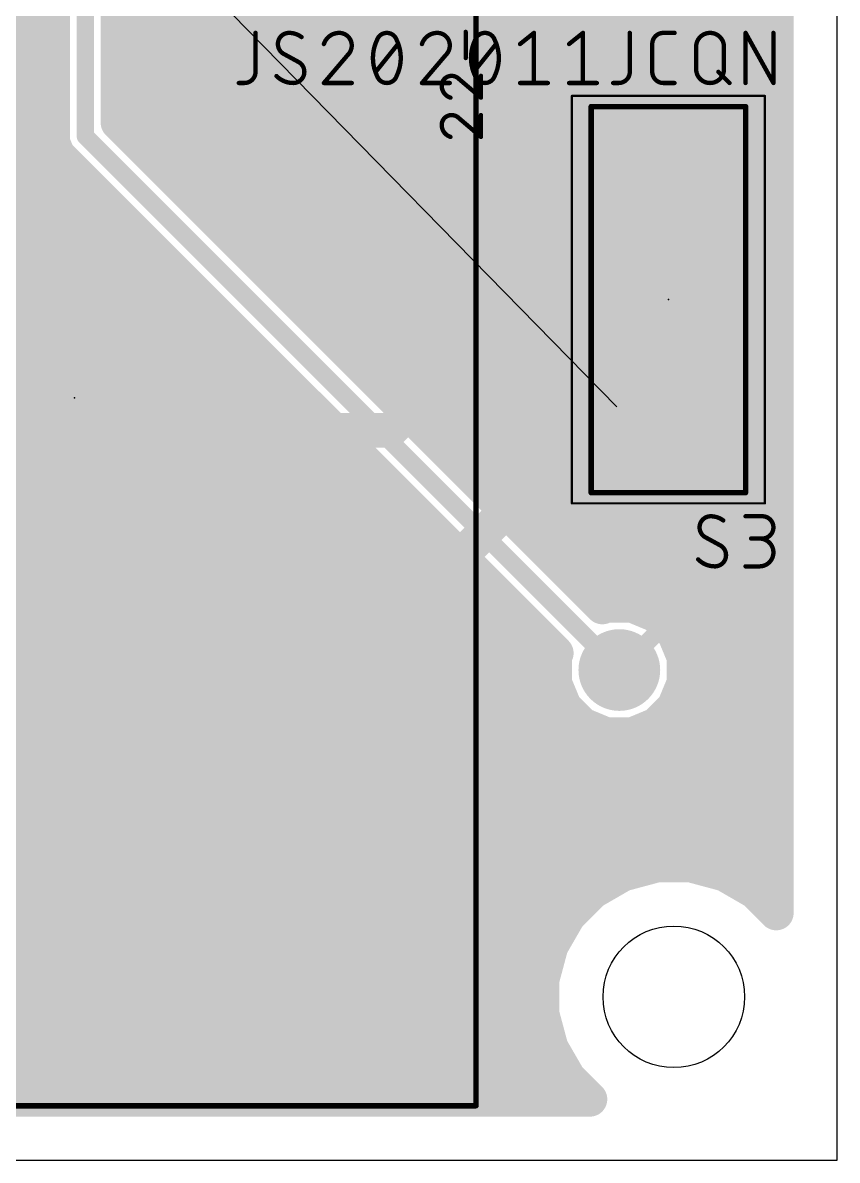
# Model space of a CAD drawing. Extents: x -0.1 to 1.18, y 0 to 3.76.
# Drawn here: x 0.402 to 1.15, y 0 to 1.044 of the extents above; entities that cross this region are included whole.
import ezdxf

# ---------------------------------------------------------------- set-up
doc = ezdxf.new("R2010")
doc.units = 0
for name, color, linetype in [('1', 12, 'CONTINUOUS'), ('16', 132, 'CONTINUOUS'), ('18', 110, 'CONTINUOUS'), ('19', 53, 'CONTINUOUS'), ('20', 31, 'CONTINUOUS'), ('21', 253, 'CONTINUOUS'), ('23', 53, 'CONTINUOUS'), ('25', 253, 'CONTINUOUS'), ('27', 253, 'CONTINUOUS'), ('39', 12, 'CONTINUOUS'), ('51', 253, 'CONTINUOUS')]:
    doc.layers.add(name, color=color, linetype=linetype)

# ---------------------------------------------------------------- blocks, each defined once
blk = doc.blocks.new('RECT')
blk.add_solid([(-0.5, -0.5), (0.5, -0.5), (-0.5, 0.5), (0.5, 0.5)])
blk = doc.blocks.new('ROUNDV')
at = {"const_width": 0.5}
blk.add_lwpolyline([(0, -0.25, 1), (0, 0.25, 1), (0, -0.25)], format="xyb", dxfattribs=at)

msp = doc.modelspace()

# ---------------------------------------------------------------- linework, layer by layer
at = {"layer": '1'}
for points, const_width in [([(0.865, 0.70551), (0.865, 1.355)], 0.032), ([(1.1, 1.2), (1.1, 0.946181)], 0.016), ([(0.985, 1.145), (0.985, 1.03)], 0.032), ([(1.044, 1.097468), (1.044, 0.969377)], 0.032), ([(0.865, 0.795), (0.865, 1.09)], 0.032), ([(0.865, 1.056), (1.044, 1.056)], 0.032), ([(0.865, 1.024), (1.044, 1.024)], 0.032), ([(0.865, 0.992), (1.044, 0.992)], 0.032), ([(1.044, 0.969377), (1.030733, 0.95611)], 0.032), ([(0.865, 0.96), (1.034623, 0.96)], 0.032), ([(0.906712, 0.95611), (0.88907, 0.948803)], 0.032), ([(0.9888, 0.95611), (0.906712, 0.95611)], 0.032), ([(0.995, 0.953542), (0.9888, 0.95611)], 0.032), ([(1.0012, 0.95611), (0.995, 0.953542)], 0.032), ([(1.030733, 0.95611), (1.0012, 0.95611)], 0.032), ([(0.88907, 0.948803), (0.875567, 0.9353)], 0.032), ([(0.875567, 0.9353), (0.86826, 0.917658)], 0.032), ([(1.1, 0.946181), (1.042244, 0.888425)], 0.016), ([(0.865, 0.928), (0.872544, 0.928)], 0.032), ([(0.86826, 0.917658), (0.86826, 0.859192)], 0.032), ([(0.865, 0.896), (0.86826, 0.896)], 0.032), ([(1.042244, 0.888425), (0.947756, 0.888425)], 0.032), ([(0.865, 0.864), (0.86826, 0.864)], 0.032), ([(0.86826, 0.859192), (0.875567, 0.84155)], 0.032), ([(0.875567, 0.84155), (0.877905, 0.839212)], 0.032), ([(0.865, 0.832), (0.873548, 0.832)], 0.032), ([(0.875567, 0.836875), (0.86826, 0.819233)], 0.032), ([(0.877905, 0.839212), (0.875567, 0.836875)], 0.032), ([(0.86826, 0.819233), (0.86826, 0.760767)], 0.032), ([(0.865, 0.8), (0.86826, 0.8)], 0.032), ([(0.865, 0.795), (0.82, 0.75)], 0.032), ([(1.042244, 0.79), (0.947756, 0.79)], 0.032), ([(1.06, 0.79), (1.042244, 0.79)], 0.016), ([(1.1, 0.75), (1.06, 0.79)], 0.016), ([(0.865, 0.768), (0.86826, 0.768)], 0.032), ([(0.86826, 0.760767), (0.875567, 0.743125)], 0.032), ([(0.82, 0.75), (0.74, 0.67)], 0.032), ([(0.82, 0.75), (0.86, 0.75)], 0.032), ([(0.865, 0.736), (0.874553, 0.736)], 0.032), ([(0.875567, 0.73845), (0.86826, 0.720808)], 0.032), ([(0.875567, 0.743125), (0.877905, 0.740787)], 0.032), ([(0.877905, 0.740787), (0.875567, 0.73845)], 0.032), ([(1.1, 0.6), (1.1, 0.75)], 0.016), ([(0.86826, 0.720808), (0.86826, 0.708769)], 0.032), ([(0.86826, 0.708769), (0.865, 0.70551)], 0.032), ([(0.49, 0.66), (0.45, 0.7)], 0.032), ([(0.45, 0.7), (0.48, 0.67)], 0.032), ([(0.45, 0.2), (0.941575, 0.691575)], 0.032), ([(0.941575, 0.691575), (0.947756, 0.691575)], 0.032), ([(1.042244, 0.691575), (0.947756, 0.691575)], 0.032), ([(0.74, 0.67), (0.48, 0.67)], 0.032), ([(0.95, 0.45), (1.1, 0.6)], 0.016)]:
    msp.add_lwpolyline(points, dxfattribs=dict(at, const_width=const_width))
for points, const_width in [([(0.865, 1.064, 1), (0.865, 1.048)], 0.016), ([(1.044, 1.048, 1), (1.044, 1.064)], 0.016), ([(0.865, 1.032, 1), (0.865, 1.016)], 0.016), ([(0.977, 1.03, 1), (0.993, 1.03)], 0.016), ([(1.044, 1.016, 1), (1.044, 1.032)], 0.016), ([(0.865, 1, 1), (0.865, 0.984)], 0.016), ([(1.044, 0.984, 1), (1.044, 1)], 0.016), ([(1.049657, 0.96372, 1), (1.038343, 0.975034)], 0.016), ([(0.865, 0.968, 1), (0.865, 0.952)], 0.016), ([(0.906712, 0.96411, 1), (0.906712, 0.94811)], 0.016), ([(0.909773, 0.948719, 1), (0.903651, 0.963501)], 0.016), ([(0.991861, 0.963501, 1), (0.985738, 0.948719)], 0.016), ([(0.9888, 0.94811, 1), (0.9888, 0.96411)], 0.016), ([(1.0012, 0.96411, 1), (1.0012, 0.94811)], 0.016), ([(1.004262, 0.948719, 1), (0.998139, 0.963501)], 0.016), ([(1.030733, 0.94811, 1), (1.030733, 0.96411)], 0.016), ([(1.034623, 0.952, 1), (1.034623, 0.968)], 0.016), ([(1.036, 0.969377, 1), (1.052, 0.969377)], 0.016), ([(0.886009, 0.956194, 1), (0.892131, 0.941412)], 0.016), ([(0.894727, 0.943146, 1), (0.883413, 0.954459)], 0.016), ([(0.991938, 0.960933, 1), (0.998062, 0.946151)], 0.016), ([(0.991938, 0.946151, 1), (0.998062, 0.960933)], 0.016), ([(1.025076, 0.961767, 1), (1.03639, 0.950453)], 0.016), ([(0.882958, 0.932238, 1), (0.868176, 0.938361)], 0.016), ([(1.102828, 0.943353, 1), (1.097172, 0.94901)], 0.008), ([(0.865, 0.936, 1), (0.865, 0.92)], 0.016), ([(0.869911, 0.940957, 1), (0.881224, 0.929643)], 0.016), ([(0.872544, 0.92, 1), (0.872544, 0.936)], 0.016), ([(1.096, 0.946181, 1), (1.104, 0.946181)], 0.008), ([(0.87626, 0.917658, 1), (0.86026, 0.917658)], 0.016), ([(0.860869, 0.920719, 1), (0.875651, 0.914596)], 0.016), ([(0.865, 0.904, 1), (0.865, 0.888)], 0.016), ([(0.86826, 0.888, 1), (0.86826, 0.904)], 0.016), ([(0.947756, 0.896425, 1), (0.947756, 0.880425)], 0.016), ([(1.042244, 0.880425, 1), (1.042244, 0.896425)], 0.016), ([(1.039416, 0.891254, 1), (1.045073, 0.885597)], 0.008), ([(0.865, 0.872, 1), (0.865, 0.856)], 0.016), ([(0.86826, 0.856, 1), (0.86826, 0.872)], 0.016), ([(0.875651, 0.862254, 1), (0.860869, 0.856131)], 0.016), ([(0.86026, 0.859192, 1), (0.87626, 0.859192)], 0.016), ([(0.881224, 0.847207, 1), (0.869911, 0.835893)], 0.016), ([(0.865, 0.84, 1), (0.865, 0.824)], 0.016), ([(0.869911, 0.842532, 1), (0.881224, 0.831218)], 0.016), ([(0.882958, 0.833813, 1), (0.868176, 0.839936)], 0.016), ([(0.868176, 0.838489, 1), (0.882958, 0.844612)], 0.016), ([(0.872248, 0.833556, 1), (0.883562, 0.844869)], 0.016), ([(0.883562, 0.833555, 1), (0.872249, 0.844869)], 0.016), ([(0.873548, 0.824, 1), (0.873548, 0.84)], 0.016), ([(0.87626, 0.819233, 1), (0.86026, 0.819233)], 0.016), ([(0.860869, 0.822294, 1), (0.875651, 0.816171)], 0.016), ([(0.865, 0.808, 1), (0.865, 0.792)], 0.016), ([(0.86826, 0.792, 1), (0.86826, 0.808)], 0.016), ([(0.870657, 0.789343, 1), (0.859343, 0.800657)], 0.016), ([(0.947756, 0.798, 1), (0.947756, 0.782)], 0.016), ([(1.042244, 0.782, 1), (1.042244, 0.798)], 0.016), ([(0.857, 0.795, 1), (0.873, 0.795)], 0.016), ([(1.042244, 0.794, 1), (1.042244, 0.786)], 0.008), ([(1.062828, 0.792828, 1), (1.057172, 0.787172)], 0.008), ([(1.06, 0.786, 1), (1.06, 0.794)], 0.008), ([(0.865, 0.776, 1), (0.865, 0.76)], 0.016), ([(0.86826, 0.76, 1), (0.86826, 0.776)], 0.016), ([(0.875651, 0.763829, 1), (0.860869, 0.757706)], 0.016), ([(0.82, 0.758, 1), (0.82, 0.742)], 0.016), ([(0.814343, 0.755657, 1), (0.825657, 0.744343)], 0.016), ([(0.825657, 0.744343, 1), (0.814343, 0.755657)], 0.016), ([(0.86, 0.742, 1), (0.86, 0.758)], 0.016), ([(0.86026, 0.760767, 1), (0.87626, 0.760767)], 0.016), ([(0.865, 0.744, 1), (0.865, 0.728)], 0.016), ([(0.881224, 0.748782, 1), (0.869911, 0.737468)], 0.016), ([(0.869911, 0.744107, 1), (0.881224, 0.732793)], 0.016), ([(0.882958, 0.735388, 1), (0.868176, 0.741511)], 0.016), ([(0.868176, 0.740064, 1), (0.882958, 0.746187)], 0.016), ([(0.872248, 0.73513, 1), (0.883562, 0.746444)], 0.016), ([(0.883562, 0.73513, 1), (0.872249, 0.746444)], 0.016), ([(0.874553, 0.728, 1), (0.874553, 0.744)], 0.016), ([(1.104, 0.75, 1), (1.096, 0.75)], 0.008), ([(1.097172, 0.747172, 1), (1.102828, 0.752828)], 0.008), ([(0.87626, 0.720808, 1), (0.86026, 0.720808)], 0.016), ([(0.860869, 0.723869, 1), (0.875651, 0.717746)], 0.016), ([(0.873917, 0.703113, 1), (0.862603, 0.714426)], 0.016), ([(0.455657, 0.705657, 1), (0.444343, 0.694343)], 0.016), ([(0.455657, 0.705657, 1), (0.444343, 0.694343)], 0.016), ([(0.859343, 0.711166, 1), (0.870657, 0.699853)], 0.016), ([(0.857, 0.70551, 1), (0.873, 0.70551)], 0.016), ([(0.86026, 0.708769, 1), (0.87626, 0.708769)], 0.016), ([(0.941575, 0.699575, 1), (0.941575, 0.683575)], 0.016), ([(0.947232, 0.685918, 1), (0.935918, 0.697232)], 0.016), ([(0.947756, 0.699575, 1), (0.947756, 0.683575)], 0.016), ([(0.947756, 0.683575, 1), (0.947756, 0.699575)], 0.016), ([(1.042244, 0.683575, 1), (1.042244, 0.699575)], 0.016), ([(0.48, 0.678, 1), (0.48, 0.662)], 0.016), ([(0.474343, 0.664343, 1), (0.485657, 0.675657)], 0.016), ([(0.734343, 0.675657, 1), (0.745657, 0.664343)], 0.016), ([(0.74, 0.662, 1), (0.74, 0.678)], 0.016), ([(0.484343, 0.654343, 1), (0.495657, 0.665657)], 0.016), ([(1.102828, 0.597172, 1), (1.097172, 0.602828)], 0.008), ([(1.096, 0.6, 1), (1.104, 0.6)], 0.008), ([(0.947172, 0.452828, 1), (0.952828, 0.447172)], 0.008), ([(0.444343, 0.205657, 1), (0.455657, 0.194343)], 0.016)]:
    msp.add_lwpolyline(points, format="xyb", dxfattribs=dict(at, const_width=const_width))
at = {"layer": '16'}
for points, const_width in [([(1.094, 3.444), (1.094, 0.227064)], 0.032), ([(0.46, 1.49), (0.46, 0.94)], 0.016), ([(0.43, 1.438024), (0.43, 0.934032)], 0.032), ([(0.49, 0.952426), (0.49, 1.438024)], 0.032), ([(0.985, 1.03), (0.985, 1.145)], 0.032), ([(0.056, 1.056), (0.43, 1.056)], 0.032), ([(0.49, 1.056), (1.094, 1.056)], 0.032), ([(0.056, 1.024), (0.43, 1.024)], 0.032), ([(0.49, 1.024), (1.094, 1.024)], 0.032), ([(0.056, 0.992), (0.43, 0.992)], 0.032), ([(0.49, 0.992), (1.094, 0.992)], 0.032), ([(0.056, 0.96), (0.43, 0.96)], 0.032), ([(0.49, 0.96), (1.094, 0.96)], 0.032), ([(0.934461, 0.507966), (0.49, 0.952426)], 0.032), ([(0.056, 0.928), (0.432499, 0.928)], 0.032), ([(0.43, 0.934032), (0.434567, 0.923006)], 0.032), ([(0.46, 0.94), (0.95, 0.45)], 0.016), ([(0.514426, 0.928), (1.094, 0.928)], 0.032), ([(0.434567, 0.923006), (0.892034, 0.465539)], 0.032), ([(0.056, 0.896), (0.461573, 0.896)], 0.032), ([(0.546426, 0.896), (1.094, 0.896)], 0.032), ([(0.056, 0.864), (0.493573, 0.864)], 0.032), ([(0.578426, 0.864), (1.094, 0.864)], 0.032), ([(0.056, 0.832), (0.525573, 0.832)], 0.032), ([(0.610426, 0.832), (1.094, 0.832)], 0.032), ([(0.056, 0.8), (0.557573, 0.8)], 0.032), ([(0.642426, 0.8), (1.094, 0.8)], 0.032), ([(0.056, 0.768), (0.589573, 0.768)], 0.032), ([(0.674426, 0.768), (1.094, 0.768)], 0.032), ([(0.056, 0.736), (0.621573, 0.736)], 0.032), ([(0.706426, 0.736), (1.094, 0.736)], 0.032), ([(0.056, 0.704), (0.653573, 0.704)], 0.032), ([(0.738426, 0.704), (1.094, 0.704)], 0.032), ([(0.056, 0.672), (0.685573, 0.672)], 0.032), ([(0.770426, 0.672), (1.094, 0.672)], 0.032), ([(0.056, 0.64), (0.717573, 0.64)], 0.032), ([(0.802426, 0.64), (1.094, 0.64)], 0.032), ([(0.056, 0.608), (0.749573, 0.608)], 0.032), ([(0.834426, 0.608), (1.094, 0.608)], 0.032), ([(0.056, 0.576), (0.781573, 0.576)], 0.032), ([(0.866426, 0.576), (1.094, 0.576)], 0.032), ([(0.056, 0.544), (0.813573, 0.544)], 0.032), ([(0.898426, 0.544), (1.094, 0.544)], 0.032), ([(0.056, 0.512), (0.845573, 0.512)], 0.032), ([(0.930426, 0.512), (1.094, 0.512)], 0.032), ([(0.938165, 0.5095), (0.934461, 0.507966)], 0.032), ([(0.961835, 0.5095), (0.938165, 0.5095)], 0.032), ([(0.983704, 0.500442), (0.961835, 0.5095)], 0.032), ([(1.000442, 0.483704), (0.983704, 0.500442)], 0.032), ([(0.056, 0.48), (0.877573, 0.48)], 0.032), ([(1.0095, 0.461835), (1.000442, 0.483704)], 0.032), ([(1.001976, 0.48), (1.094, 0.48)], 0.032), ([(0.892034, 0.465539), (0.8905, 0.461835)], 0.032), ([(0.8905, 0.461835), (0.8905, 0.438165)], 0.032), ([(1.0095, 0.438165), (1.0095, 0.461835)], 0.032), ([(0.056, 0.448), (0.8905, 0.448)], 0.032), ([(1.0095, 0.448), (1.094, 0.448)], 0.032), ([(0.8905, 0.438165), (0.899558, 0.416296)], 0.032), ([(1.000442, 0.416296), (1.0095, 0.438165)], 0.032), ([(0.056, 0.416), (0.899854, 0.416)], 0.032), ([(0.899558, 0.416296), (0.916296, 0.399558)], 0.032), ([(0.983704, 0.399558), (1.000442, 0.416296)], 0.032), ([(1.000146, 0.416), (1.094, 0.416)], 0.032), ([(0.916296, 0.399558), (0.938165, 0.3905)], 0.032), ([(0.961835, 0.3905), (0.983704, 0.399558)], 0.032), ([(0.056, 0.384), (1.094, 0.384)], 0.032), ([(0.938165, 0.3905), (0.961835, 0.3905)], 0.032), ([(0.056, 0.352), (1.094, 0.352)], 0.032), ([(0.056, 0.32), (1.094, 0.32)], 0.032), ([(0.056, 0.288), (1.094, 0.288)], 0.032), ([(0.984075, 0.270961), (0.953311, 0.262717)], 0.032), ([(1.015925, 0.270961), (0.984075, 0.270961)], 0.032), ([(1.046689, 0.262717), (1.015925, 0.270961)], 0.032), ([(0.056, 0.256), (0.941676, 0.256)], 0.032), ([(0.953311, 0.262717), (0.925728, 0.246792)], 0.032), ([(1.074272, 0.246792), (1.046689, 0.262717)], 0.032), ([(1.058324, 0.256), (1.094, 0.256)], 0.032), ([(0.925728, 0.246792), (0.903207, 0.224272)], 0.032), ([(1.094, 0.227064), (1.074272, 0.246792)], 0.032), ([(0.903207, 0.224272), (0.887283, 0.196689)], 0.032), ([(0.056, 0.224), (0.903051, 0.224)], 0.032), ([(0.887283, 0.196689), (0.879039, 0.165925)], 0.032), ([(0.056, 0.192), (0.886026, 0.192)], 0.032), ([(0.879039, 0.165925), (0.879039, 0.134075)], 0.032), ([(0.056, 0.16), (0.879039, 0.16)], 0.032), ([(0.879039, 0.134075), (0.887283, 0.103311)], 0.032), ([(0.056, 0.128), (0.880667, 0.128)], 0.032), ([(0.887283, 0.103311), (0.903207, 0.075728)], 0.032), ([(0.056, 0.096), (0.891503, 0.096)], 0.032), ([(0.903207, 0.075728), (0.922936, 0.056)], 0.032), ([(0.056, 0.064), (0.914936, 0.064)], 0.032), ([(0.922936, 0.056), (0.056, 0.056)], 0.032)]:
    msp.add_lwpolyline(points, dxfattribs=dict(at, const_width=const_width))
for points, const_width in [([(0.43, 1.048, 1), (0.43, 1.064)], 0.016), ([(0.49, 1.064, 1), (0.49, 1.048)], 0.016), ([(1.094, 1.048, 1), (1.094, 1.064)], 0.016), ([(0.43, 1.016, 1), (0.43, 1.032)], 0.016), ([(0.49, 1.032, 1), (0.49, 1.016)], 0.016), ([(0.977, 1.03, 1), (0.993, 1.03)], 0.016), ([(1.094, 1.016, 1), (1.094, 1.032)], 0.016), ([(0.43, 0.984, 1), (0.43, 1)], 0.016), ([(0.49, 1, 1), (0.49, 0.984)], 0.016), ([(1.094, 0.984, 1), (1.094, 1)], 0.016), ([(0.43, 0.952, 1), (0.43, 0.968)], 0.016), ([(0.49, 0.968, 1), (0.49, 0.952)], 0.016), ([(1.094, 0.952, 1), (1.094, 0.968)], 0.016), ([(0.495657, 0.958083, 1), (0.484343, 0.94677)], 0.016), ([(0.482, 0.952426, 1), (0.498, 0.952426)], 0.016), ([(0.437391, 0.937094, 1), (0.422609, 0.930971)], 0.016), ([(0.422, 0.934032, 1), (0.438, 0.934032)], 0.016), ([(0.432499, 0.92, 1), (0.432499, 0.936)], 0.016), ([(0.456, 0.94, 1), (0.464, 0.94)], 0.008), ([(0.462828, 0.942828, 1), (0.457172, 0.937172)], 0.008), ([(0.514426, 0.936, 1), (0.514426, 0.92)], 0.016), ([(1.094, 0.92, 1), (1.094, 0.936)], 0.016), ([(0.440224, 0.928663, 1), (0.42891, 0.917349)], 0.016), ([(0.427176, 0.919945, 1), (0.441958, 0.926068)], 0.016), ([(0.461573, 0.888, 1), (0.461573, 0.904)], 0.016), ([(0.546426, 0.904, 1), (0.546426, 0.888)], 0.016), ([(1.094, 0.888, 1), (1.094, 0.904)], 0.016), ([(0.493573, 0.856, 1), (0.493573, 0.872)], 0.016), ([(0.578426, 0.872, 1), (0.578426, 0.856)], 0.016), ([(1.094, 0.856, 1), (1.094, 0.872)], 0.016), ([(0.525573, 0.824, 1), (0.525573, 0.84)], 0.016), ([(0.610426, 0.84, 1), (0.610426, 0.824)], 0.016), ([(1.094, 0.824, 1), (1.094, 0.84)], 0.016), ([(0.557573, 0.792, 1), (0.557573, 0.808)], 0.016), ([(0.642426, 0.808, 1), (0.642426, 0.792)], 0.016), ([(1.094, 0.792, 1), (1.094, 0.808)], 0.016), ([(0.589573, 0.76, 1), (0.589573, 0.776)], 0.016), ([(0.674426, 0.776, 1), (0.674426, 0.76)], 0.016), ([(1.094, 0.76, 1), (1.094, 0.776)], 0.016), ([(0.621573, 0.728, 1), (0.621573, 0.744)], 0.016), ([(0.706426, 0.744, 1), (0.706426, 0.728)], 0.016), ([(1.094, 0.728, 1), (1.094, 0.744)], 0.016), ([(0.653573, 0.696, 1), (0.653573, 0.712)], 0.016), ([(0.738426, 0.712, 1), (0.738426, 0.696)], 0.016), ([(1.094, 0.696, 1), (1.094, 0.712)], 0.016), ([(0.685573, 0.664, 1), (0.685573, 0.68)], 0.016), ([(0.770426, 0.68, 1), (0.770426, 0.664)], 0.016), ([(1.094, 0.664, 1), (1.094, 0.68)], 0.016), ([(0.717573, 0.632, 1), (0.717573, 0.648)], 0.016), ([(0.802426, 0.648, 1), (0.802426, 0.632)], 0.016), ([(1.094, 0.632, 1), (1.094, 0.648)], 0.016), ([(0.749573, 0.6, 1), (0.749573, 0.616)], 0.016), ([(0.834426, 0.616, 1), (0.834426, 0.6)], 0.016), ([(1.094, 0.6, 1), (1.094, 0.616)], 0.016), ([(0.781573, 0.568, 1), (0.781573, 0.584)], 0.016), ([(0.866426, 0.584, 1), (0.866426, 0.568)], 0.016), ([(1.094, 0.568, 1), (1.094, 0.584)], 0.016), ([(0.813573, 0.536, 1), (0.813573, 0.552)], 0.016), ([(0.898426, 0.552, 1), (0.898426, 0.536)], 0.016), ([(1.094, 0.536, 1), (1.094, 0.552)], 0.016), ([(0.845573, 0.504, 1), (0.845573, 0.52)], 0.016), ([(0.930426, 0.52, 1), (0.930426, 0.504)], 0.016), ([(0.931399, 0.515357, 1), (0.937522, 0.500575)], 0.016), ([(0.938165, 0.5175, 1), (0.938165, 0.5015)], 0.016), ([(0.941226, 0.502109, 1), (0.935103, 0.516891)], 0.016), ([(0.964897, 0.516891, 1), (0.958774, 0.502109)], 0.016), ([(0.961835, 0.5015, 1), (0.961835, 0.5175)], 0.016), ([(1.094, 0.504, 1), (1.094, 0.52)], 0.016), ([(0.928804, 0.502309, 1), (0.940117, 0.513622)], 0.016), ([(0.989361, 0.506098, 1), (0.978047, 0.494785)], 0.016), ([(0.980643, 0.493051, 1), (0.986765, 0.507833)], 0.016), ([(0.877573, 0.472, 1), (0.877573, 0.488)], 0.016), ([(1.007833, 0.486765, 1), (0.993051, 0.480643)], 0.016), ([(1.001976, 0.488, 1), (1.001976, 0.472)], 0.016), ([(0.994785, 0.478047, 1), (1.006098, 0.489361)], 0.016), ([(1.094, 0.472, 1), (1.094, 0.488)], 0.016), ([(0.899425, 0.462478, 1), (0.884643, 0.468601)], 0.016), ([(0.8985, 0.461835, 1), (0.8825, 0.461835)], 0.016), ([(0.883109, 0.464897, 1), (0.897891, 0.458774)], 0.016), ([(0.886377, 0.459882, 1), (0.897691, 0.471196)], 0.016), ([(1.0175, 0.461835, 1), (1.0015, 0.461835)], 0.016), ([(1.002109, 0.458774, 1), (1.016891, 0.464897)], 0.016), ([(0.8905, 0.44, 1), (0.8905, 0.456)], 0.016), ([(1.0095, 0.456, 1), (1.0095, 0.44)], 0.016), ([(1.094, 0.44, 1), (1.094, 0.456)], 0.016), ([(0.897891, 0.441226, 1), (0.883109, 0.435103)], 0.016), ([(0.947172, 0.447172, 1), (0.952828, 0.452828)], 0.008), ([(1.016891, 0.435103, 1), (1.002109, 0.441226)], 0.016), ([(0.8825, 0.438165, 1), (0.8985, 0.438165)], 0.016), ([(1.0015, 0.438165, 1), (1.0175, 0.438165)], 0.016), ([(0.905215, 0.421953, 1), (0.893901, 0.410639)], 0.016), ([(0.899854, 0.408, 1), (0.899854, 0.424)], 0.016), ([(1.000146, 0.424, 1), (1.000146, 0.408)], 0.016), ([(1.006098, 0.410639, 1), (0.994785, 0.421953)], 0.016), ([(1.094, 0.408, 1), (1.094, 0.424)], 0.016), ([(0.892167, 0.413234, 1), (0.906949, 0.419357)], 0.016), ([(0.993051, 0.419357, 1), (1.007833, 0.413234)], 0.016), ([(0.919357, 0.406949, 1), (0.913234, 0.392167)], 0.016), ([(0.910639, 0.393901, 1), (0.921953, 0.405215)], 0.016), ([(0.978047, 0.405215, 1), (0.989361, 0.393901)], 0.016), ([(0.986765, 0.392167, 1), (0.980643, 0.406949)], 0.016), ([(0.938165, 0.3985, 1), (0.938165, 0.3825)], 0.016), ([(0.935103, 0.383109, 1), (0.941226, 0.397891)], 0.016), ([(0.958774, 0.397891, 1), (0.964897, 0.383109)], 0.016), ([(0.961835, 0.3825, 1), (0.961835, 0.3985)], 0.016), ([(1.094, 0.376, 1), (1.094, 0.392)], 0.016), ([(1.094, 0.344, 1), (1.094, 0.36)], 0.016), ([(1.094, 0.312, 1), (1.094, 0.328)], 0.016), ([(1.094, 0.28, 1), (1.094, 0.296)], 0.016), ([(0.984075, 0.278961, 1), (0.984075, 0.262961)], 0.016), ([(0.986146, 0.263233, 1), (0.982005, 0.278688)], 0.016), ([(1.017995, 0.278688, 1), (1.013854, 0.263233)], 0.016), ([(1.015925, 0.262961, 1), (1.015925, 0.278961)], 0.016), ([(0.941676, 0.248, 1), (0.941676, 0.264)], 0.016), ([(0.95124, 0.270445, 1), (0.955381, 0.25499)], 0.016), ([(0.957311, 0.255789, 1), (0.949311, 0.269645)], 0.016), ([(1.050689, 0.269645, 1), (1.042689, 0.255789)], 0.016), ([(1.044618, 0.25499, 1), (1.04876, 0.270445)], 0.016), ([(1.058324, 0.264, 1), (1.058324, 0.248)], 0.016), ([(1.094, 0.248, 1), (1.094, 0.264)], 0.016), ([(0.921728, 0.253721, 1), (0.929728, 0.239864)], 0.016), ([(0.931385, 0.241136, 1), (0.920071, 0.252449)], 0.016), ([(1.079928, 0.252449, 1), (1.068615, 0.241136)], 0.016), ([(1.070272, 0.239864, 1), (1.078272, 0.253721)], 0.016), ([(0.910136, 0.220272, 1), (0.896279, 0.228272)], 0.016), ([(1.088343, 0.221407, 1), (1.099657, 0.232721)], 0.016), ([(0.897551, 0.229928, 1), (0.908864, 0.218615)], 0.016), ([(0.903051, 0.216, 1), (0.903051, 0.232)], 0.016), ([(1.086, 0.227064, 1), (1.102, 0.227064)], 0.016), ([(0.89501, 0.194618, 1), (0.879555, 0.19876)], 0.016), ([(0.880354, 0.200689, 1), (0.894211, 0.192689)], 0.016), ([(0.886026, 0.184, 1), (0.886026, 0.2)], 0.016), ([(0.887039, 0.165925, 1), (0.871039, 0.165925)], 0.016), ([(0.871312, 0.167995, 1), (0.886767, 0.163854)], 0.016), ([(0.879039, 0.152, 1), (0.879039, 0.168)], 0.016), ([(0.886767, 0.136146, 1), (0.871312, 0.132005)], 0.016), ([(0.871039, 0.134075, 1), (0.887039, 0.134075)], 0.016), ([(0.880667, 0.12, 1), (0.880667, 0.136)], 0.016), ([(0.894211, 0.107311, 1), (0.880354, 0.099311)], 0.016), ([(0.879555, 0.10124, 1), (0.89501, 0.105381)], 0.016), ([(0.891503, 0.088, 1), (0.891503, 0.104)], 0.016), ([(0.908864, 0.081385, 1), (0.897551, 0.070071)], 0.016), ([(0.896279, 0.071728, 1), (0.910136, 0.079728)], 0.016), ([(0.914936, 0.056, 1), (0.914936, 0.072)], 0.016), ([(0.917279, 0.050343, 1), (0.928593, 0.061657)], 0.016), ([(0.922936, 0.048, 1), (0.922936, 0.064)], 0.016)]:
    msp.add_lwpolyline(points, format="xyb", dxfattribs=dict(at, const_width=const_width))
at = {"layer": '19'}
msp.add_line((0.947756, 0.691575), (0.45, 1.2), dxfattribs=at)
at = {"layer": '20'}
for p, q in [((1.15, 0), (1.15, 3.5)), ((0, 0), (1.15, 0))]:
    msp.add_line(p, q, dxfattribs=at)
msp.add_circle((1, 0.15), 0.064961, dxfattribs=at)
at = {"layer": '21', "const_width": 0.005}
for points in [[(0.924134, 0.920709), (0.924134, 0.967165)], [(0.924134, 0.967165), (1.065866, 0.967165)], [(1.065866, 0.967165), (1.065866, 0.920709)], [(0.924134, 0.822283), (0.924134, 0.856142)], [(1.065866, 0.856142), (1.065866, 0.822283)], [(0.924134, 0.723858), (0.924134, 0.757717)], [(1.065866, 0.757717), (1.065866, 0.723858)], [(0.924134, 0.612835), (0.924134, 0.659291)], [(1.065866, 0.659291), (1.065866, 0.612835)], [(1.065866, 0.612835), (0.924134, 0.612835)]]:
    msp.add_lwpolyline(points, dxfattribs=at)
at = {"layer": '21'}
for points, const_width in [([(0.925384, 0.967165, 1), (0.922884, 0.967165)], 0.0025), ([(0.924134, 0.968415, 1), (0.924134, 0.965915)], 0.0025), ([(1.067116, 0.967165, 1), (1.064616, 0.967165)], 0.0025), ([(1.065866, 0.965915, 1), (1.065866, 0.968415)], 0.0025), ([(0.922884, 0.920709, 1), (0.925384, 0.920709)], 0.0025), ([(1.064616, 0.920709, 1), (1.067116, 0.920709)], 0.0025), ([(0.925384, 0.856142, 1), (0.922884, 0.856142)], 0.0025), ([(1.067116, 0.856142, 1), (1.064616, 0.856142)], 0.0025), ([(0.922884, 0.822283, 1), (0.925384, 0.822283)], 0.0025), ([(1.064616, 0.822283, 1), (1.067116, 0.822283)], 0.0025), ([(0.925384, 0.757717, 1), (0.922884, 0.757717)], 0.0025), ([(1.067116, 0.757717, 1), (1.064616, 0.757717)], 0.0025), ([(0.922884, 0.723858, 1), (0.925384, 0.723858)], 0.0025), ([(1.064616, 0.723858, 1), (1.067116, 0.723858)], 0.0025), ([(0.925384, 0.659291, 1), (0.922884, 0.659291)], 0.0025), ([(1.067116, 0.659291, 1), (1.064616, 0.659291)], 0.0025), ([(1.093425, 0.648268, 1), (1.093425, 0.656142, 1), (1.093425, 0.648268)], 0.007874), ([(0.924134, 0.614085, 1), (0.924134, 0.611585)], 0.0025), ([(0.922884, 0.612835, 1), (0.925384, 0.612835)], 0.0025), ([(1.064616, 0.612835, 1), (1.067116, 0.612835)], 0.0025), ([(1.065866, 0.611585, 1), (1.065866, 0.614085)], 0.0025)]:
    msp.add_lwpolyline(points, format="xyb", dxfattribs=dict(at, const_width=const_width))
at = {"layer": '23'}
for p in [(0.995, 0.79), (0.45, 0.7)]:
    msp.add_point(p, dxfattribs=at)
at = {"layer": '25'}
for points, const_width in [([(1.03387, 0.591149, 0.414217), (1.023648, 0.580927)], 0.004), ([(1.04537, 0.587316, 0.162274), (1.03387, 0.59115)], 0.004), ([(1.03387, 0.59215, 1), (1.03387, 0.59015)], 0.002), ([(1.03387, 0.590149, 1), (1.03387, 0.592149)], 0.002), ([(1.04477, 0.586516, 1), (1.04597, 0.588116)], 0.002), ([(1.06587, 0.59215, 1), (1.06587, 0.59015)], 0.002), ([(1.081203, 0.570705, 1), (1.081203, 0.59115)], 0.004), ([(1.081203, 0.59215, 1), (1.081203, 0.59015)], 0.002), ([(1.081203, 0.59015, 1), (1.081203, 0.59215)], 0.002), ([(1.023648, 0.580927, 0.265567), (1.028759, 0.571983)], 0.004), ([(1.024648, 0.580927, 1), (1.022648, 0.580927)], 0.002), ([(1.022648, 0.580927, 1), (1.024648, 0.580927)], 0.002), ([(1.029237, 0.572861, 1), (1.02828, 0.571105)], 0.002), ([(1.028251, 0.571121, 1), (1.029266, 0.572844)], 0.002), ([(1.047925, 0.555372, 0.265565), (1.042814, 0.564316)], 0.004), ([(1.043322, 0.565178, 1), (1.042307, 0.563455)], 0.002), ([(1.042335, 0.563438, 1), (1.043293, 0.565194)], 0.002), ([(1.070981, 0.571705, 1), (1.070981, 0.569705)], 0.002), ([(1.078647, 0.54515, 1), (1.078647, 0.570705)], 0.004), ([(1.078647, 0.571705, 1), (1.078647, 0.569705)], 0.002), ([(1.081203, 0.571705, 1), (1.081203, 0.569705)], 0.002), ([(1.081203, 0.569705, 1), (1.081203, 0.571705)], 0.002), ([(1.02308, 0.552243, 1), (1.02166, 0.550834)], 0.002), ([(1.02237, 0.551538, 0.199996), (1.037703, 0.54515)], 0.004), ([(1.037703, 0.54515, 0.414214), (1.047925, 0.555372)], 0.004), ([(1.048925, 0.555372, 1), (1.046925, 0.555372)], 0.002), ([(1.046925, 0.555372, 1), (1.048925, 0.555372)], 0.002), ([(1.037703, 0.54615, 1), (1.037703, 0.54415)], 0.002), ([(1.037703, 0.54415, 1), (1.037703, 0.54615)], 0.002), ([(1.06587, 0.54615, 1), (1.06587, 0.54415)], 0.002), ([(1.078647, 0.54615, 1), (1.078647, 0.54415)], 0.002), ([(1.078647, 0.54415, 1), (1.078647, 0.54615)], 0.002)]:
    msp.add_lwpolyline(points, format="xyb", dxfattribs=dict(at, const_width=const_width))
at = {"layer": '25', "const_width": 0.004}
for points in [[(1.06587, 0.59115), (1.081203, 0.59115)], [(1.042814, 0.564316), (1.028759, 0.571983)], [(1.081203, 0.570705), (1.070981, 0.570705)], [(1.06587, 0.54515), (1.078647, 0.54515)]]:
    msp.add_lwpolyline(points, dxfattribs=at)
at = {"layer": '27', "const_width": 0.004}
for points in [[(0.616109, 1.03485), (0.616109, 0.999073)], [(0.809, 1.0118), (0.809, 1.0358)], [(0.85887, 1.024628), (0.871648, 1.03485)], [(0.871648, 1.03485), (0.871648, 0.98885)], [(0.90387, 1.024628), (0.916648, 1.03485)], [(0.916648, 1.03485), (0.916648, 0.98885)], [(0.959608, 1.03485), (0.959608, 0.999073)], [(0.990461, 1.03485), (1.000684, 1.03485)], [(1.06587, 0.98885), (1.06587, 1.03485)], [(1.06587, 1.03485), (1.091425, 0.98885)], [(1.091425, 0.98885), (1.091425, 1.03485)], [(0.726426, 0.999073), (0.74687, 1.024628)], [(0.816426, 0.999073), (0.83687, 1.024628)], [(0.980239, 0.999073), (0.980239, 1.024628)], [(1.020496, 1.001628), (1.020496, 1.022073)], [(1.046052, 1.022073), (1.046052, 1.001628)], [(0.655815, 1.008017), (0.641759, 1.015684)], [(0.700593, 1.014406), (0.678871, 0.98885)], [(0.790593, 1.014406), (0.76887, 0.98885)], [(0.803, 0.9924), (0.823, 0.9754)], [(0.823, 0.9754), (0.823, 0.9954)], [(1.040941, 0.999073), (1.051163, 0.98885)], [(0.605887, 0.98885), (0.600776, 0.98885)], [(0.678871, 0.98885), (0.704426, 0.98885)], [(0.76887, 0.98885), (0.794426, 0.98885)], [(0.85887, 0.98885), (0.884426, 0.98885)], [(0.90387, 0.98885), (0.929425, 0.98885)], [(0.949386, 0.98885), (0.944275, 0.98885)], [(1.000684, 0.98885), (0.990461, 0.98885)], [(0.823, 0.9394), (0.823, 0.9594)], [(0.803, 0.9564), (0.823, 0.9394)]]:
    msp.add_lwpolyline(points, dxfattribs=at)
at = {"layer": '27'}
for points, const_width in [([(0.617109, 1.03485, 1), (0.615109, 1.03485)], 0.002), ([(0.646871, 1.03485, 0.414217), (0.636648, 1.024628)], 0.004), ([(0.658371, 1.031017, 0.162274), (0.646871, 1.03485)], 0.004), ([(0.646871, 1.03585, 1), (0.646871, 1.03385)], 0.002), ([(0.646871, 1.03385, 1), (0.646871, 1.03585)], 0.002), ([(0.692926, 1.03485, 0.325184), (0.67887, 1.024628)], 0.004), ([(0.704426, 1.02335, 0.414214), (0.692926, 1.03485)], 0.004), ([(0.692926, 1.03585, 1), (0.692926, 1.03385)], 0.002), ([(0.692926, 1.03385, 1), (0.692926, 1.03585)], 0.002), ([(0.736648, 1.03485, 0.320464), (0.727704, 1.028461)], 0.004), ([(0.745593, 1.028461, 0.320465), (0.736648, 1.03485)], 0.004), ([(0.736648, 1.03585, 1), (0.736648, 1.03385)], 0.002), ([(0.736648, 1.03385, 1), (0.736648, 1.03585)], 0.002), ([(0.782926, 1.03485, 0.325184), (0.76887, 1.024628)], 0.004), ([(0.794426, 1.02335, 0.414214), (0.782926, 1.03485)], 0.004), ([(0.782926, 1.03585, 1), (0.782926, 1.03385)], 0.002), ([(0.782926, 1.03385, 1), (0.782926, 1.03585)], 0.002), ([(0.81, 1.0358, 1), (0.808, 1.0358)], 0.002), ([(0.826648, 1.03485, 0.320464), (0.817703, 1.028461)], 0.004), ([(0.835592, 1.028461, 0.320465), (0.826648, 1.03485)], 0.004), ([(0.826648, 1.03585, 1), (0.826648, 1.03385)], 0.002), ([(0.826648, 1.03385, 1), (0.826648, 1.03585)], 0.002), ([(0.872648, 1.03485, 1), (0.870648, 1.03485)], 0.002), ([(0.872272, 1.03407, 1), (0.871023, 1.035631)], 0.002), ([(0.917648, 1.03485, 1), (0.915648, 1.03485)], 0.002), ([(0.917272, 1.03407, 1), (0.916023, 1.035631)], 0.002), ([(0.960608, 1.03485, 1), (0.958608, 1.03485)], 0.002), ([(0.990461, 1.03485, 0.41421), (0.980239, 1.024628)], 0.004), ([(0.990461, 1.03585, 1), (0.990461, 1.03385)], 0.002), ([(0.990461, 1.03385, 1), (0.990461, 1.03585)], 0.002), ([(1.000684, 1.03385, 1), (1.000684, 1.03585)], 0.002), ([(1.046052, 1.022073, 1), (1.020496, 1.022073)], 0.004), ([(1.06687, 1.03485, 1), (1.06487, 1.03485)], 0.002), ([(1.066744, 1.035336, 1), (1.064996, 1.034365)], 0.002), ([(1.092425, 1.03485, 1), (1.090425, 1.03485)], 0.002), ([(0.636648, 1.024628, 0.265567), (0.641759, 1.015684)], 0.004), ([(0.637648, 1.024628, 1), (0.635648, 1.024628)], 0.002), ([(0.635648, 1.024628, 1), (0.637648, 1.024628)], 0.002), ([(0.657771, 1.030217, 1), (0.658971, 1.031817)], 0.002), ([(0.677919, 1.024936, 1), (0.679822, 1.02432)], 0.002), ([(0.700593, 1.014406, 0.20525), (0.704426, 1.02335)], 0.004), ([(0.705426, 1.02335, 1), (0.703426, 1.02335)], 0.002), ([(0.703426, 1.02335, 1), (0.705426, 1.02335)], 0.002), ([(0.727704, 1.028461, 0.113888), (0.72387, 1.01185)], 0.004), ([(0.726758, 1.028786, 1), (0.72865, 1.028137)], 0.002), ([(0.728603, 1.028023, 1), (0.726805, 1.0289)], 0.002), ([(0.746492, 1.0289, 1), (0.744694, 1.028023)], 0.002), ([(0.749426, 1.01185, 0.113888), (0.745593, 1.028461)], 0.004), ([(0.744647, 1.028137, 1), (0.746539, 1.028786)], 0.002), ([(0.747651, 1.024003, 1), (0.74609, 1.025253)], 0.002), ([(0.767919, 1.024936, 1), (0.769822, 1.02432)], 0.002), ([(0.790593, 1.014406, 0.20525), (0.794426, 1.02335)], 0.004), ([(0.795426, 1.02335, 1), (0.793426, 1.02335)], 0.002), ([(0.793426, 1.02335, 1), (0.795426, 1.02335)], 0.002), ([(0.817703, 1.028461, 0.113888), (0.81387, 1.01185)], 0.004), ([(0.816757, 1.028786, 1), (0.818649, 1.028137)], 0.002), ([(0.818602, 1.028023, 1), (0.816805, 1.0289)], 0.002), ([(0.839426, 1.01185, 0.113888), (0.835592, 1.028461)], 0.004), ([(0.836491, 1.0289, 1), (0.834694, 1.028023)], 0.002), ([(0.834646, 1.028137, 1), (0.836538, 1.028786)], 0.002), ([(0.837651, 1.024003, 1), (0.836089, 1.025253)], 0.002), ([(0.858245, 1.025409, 1), (0.859495, 1.023847)], 0.002), ([(0.903245, 1.025409, 1), (0.904495, 1.023847)], 0.002), ([(0.981239, 1.024628, 1), (0.979239, 1.024628)], 0.002), ([(0.979239, 1.024628, 1), (0.981239, 1.024628)], 0.002), ([(1.021496, 1.022073, 1), (1.019496, 1.022073)], 0.002), ([(1.047052, 1.022073, 1), (1.045052, 1.022073)], 0.002), ([(0.642238, 1.016562, 1), (0.641281, 1.014806)], 0.002), ([(0.641252, 1.014822, 1), (0.642267, 1.016545)], 0.002), ([(0.699903, 1.01513, 1), (0.701282, 1.013682)], 0.002), ([(0.701355, 1.013758, 1), (0.699831, 1.015054)], 0.002), ([(0.72387, 1.01185, 0.113886), (0.727704, 0.995239)], 0.004), ([(0.72487, 1.01185, 1), (0.72287, 1.01185)], 0.002), ([(0.72287, 1.01185, 1), (0.72487, 1.01185)], 0.002), ([(0.745593, 0.995239, 0.113886), (0.749426, 1.01185)], 0.004), ([(0.750426, 1.01185, 1), (0.748426, 1.01185)], 0.002), ([(0.748426, 1.01185, 1), (0.750426, 1.01185)], 0.002), ([(0.789903, 1.01513, 1), (0.791282, 1.013682)], 0.002), ([(0.791354, 1.013758, 1), (0.789831, 1.015054)], 0.002), ([(0.81387, 1.01185, 0.113886), (0.817703, 0.995239)], 0.004), ([(0.81487, 1.01185, 1), (0.81287, 1.01185)], 0.002), ([(0.81287, 1.01185, 1), (0.81487, 1.01185)], 0.002), ([(0.835592, 0.995239, 0.113886), (0.839426, 1.01185)], 0.004), ([(0.840426, 1.01185, 1), (0.838426, 1.01185)], 0.002), ([(0.838426, 1.01185, 1), (0.840426, 1.01185)], 0.002), ([(1.019496, 1.022073, 1), (1.021496, 1.022073)], 0.002), ([(1.045052, 1.022073, 1), (1.047052, 1.022073)], 0.002), ([(0.656323, 1.008879, 1), (0.655307, 1.007155)], 0.002), ([(0.660926, 0.999073, 0.265565), (0.655815, 1.008017)], 0.004), ([(0.655336, 1.007139, 1), (0.656294, 1.008895)], 0.002), ([(0.808, 1.0118, 1), (0.81, 1.0118)], 0.002), ([(1.020496, 1.001628, 1), (1.046052, 1.001628)], 0.004), ([(1.021496, 1.001628, 1), (1.019496, 1.001628)], 0.002), ([(1.019496, 1.001628, 1), (1.021496, 1.001628)], 0.002), ([(1.047052, 1.001628, 1), (1.045052, 1.001628)], 0.002), ([(1.045052, 1.001628, 1), (1.047052, 1.001628)], 0.002), ([(0.605887, 0.98885, 0.414214), (0.616109, 0.999073)], 0.004), ([(0.617109, 0.999073, 1), (0.615109, 0.999073)], 0.002), ([(0.615109, 0.999073, 1), (0.617109, 0.999073)], 0.002), ([(0.635371, 0.995239, 0.199996), (0.650704, 0.98885)], 0.004), ([(0.636081, 0.995943, 1), (0.634661, 0.994535)], 0.002), ([(0.650704, 0.98885, 0.414214), (0.660926, 0.999073)], 0.004), ([(0.661926, 0.999073, 1), (0.659926, 0.999073)], 0.002), ([(0.659926, 0.999073, 1), (0.661926, 0.999073)], 0.002), ([(0.725645, 0.999697, 1), (0.727207, 0.998448)], 0.002), ([(0.72865, 0.995564, 1), (0.726758, 0.994915)], 0.002), ([(0.727704, 0.995239, 0.320461), (0.736648, 0.98885)], 0.004), ([(0.726805, 0.994801, 1), (0.728603, 0.995677)], 0.002), ([(0.736648, 0.98885, 0.320462), (0.745593, 0.995239)], 0.004), ([(0.744694, 0.995677, 1), (0.746492, 0.994801)], 0.002), ([(0.746538, 0.994915, 1), (0.744647, 0.995564)], 0.002), ([(0.796, 0.9954, 0.414214), (0.787, 0.9864)], 0.004), ([(0.803, 0.9924, 0.205257), (0.796, 0.9954)], 0.004), ([(0.796, 0.9964, 1), (0.796, 0.9944)], 0.002), ([(0.796, 0.9944, 1), (0.796, 0.9964)], 0.002), ([(0.803648, 0.993162, 1), (0.802352, 0.991638)], 0.002), ([(0.802276, 0.99171, 1), (0.803724, 0.99309)], 0.002), ([(0.815645, 0.999697, 1), (0.817207, 0.998448)], 0.002), ([(0.817703, 0.995239, 0.320461), (0.826648, 0.98885)], 0.004), ([(0.818649, 0.995564, 1), (0.816758, 0.994915)], 0.002), ([(0.816805, 0.994801, 1), (0.818602, 0.995677)], 0.002), ([(0.824, 0.9954, 1), (0.822, 0.9954)], 0.002), ([(0.826648, 0.98885, 0.320462), (0.835592, 0.995239)], 0.004), ([(0.834694, 0.995677, 1), (0.836491, 0.994801)], 0.002), ([(0.836538, 0.994915, 1), (0.834646, 0.995564)], 0.002), ([(0.949386, 0.98885, 0.414214), (0.959608, 0.999073)], 0.004), ([(0.960608, 0.999073, 1), (0.958608, 0.999073)], 0.002), ([(0.958608, 0.999073, 1), (0.960608, 0.999073)], 0.002), ([(0.980239, 0.999073, 0.414214), (0.990461, 0.98885)], 0.004), ([(0.981239, 0.999073, 1), (0.979239, 0.999073)], 0.002), ([(0.979239, 0.999073, 1), (0.981239, 0.999073)], 0.002), ([(1.041648, 0.99978, 1), (1.040233, 0.998365)], 0.002), ([(0.600776, 0.98985, 1), (0.600776, 0.98785)], 0.002), ([(0.605887, 0.98985, 1), (0.605887, 0.98785)], 0.002), ([(0.605887, 0.98785, 1), (0.605887, 0.98985)], 0.002), ([(0.650704, 0.98985, 1), (0.650704, 0.98785)], 0.002), ([(0.650704, 0.98785, 1), (0.650704, 0.98985)], 0.002), ([(0.678871, 0.98985, 1), (0.678871, 0.98785)], 0.002), ([(0.678109, 0.989498, 1), (0.679633, 0.988203)], 0.002), ([(0.704426, 0.98785, 1), (0.704426, 0.98985)], 0.002), ([(0.736648, 0.98985, 1), (0.736648, 0.98785)], 0.002), ([(0.736648, 0.98785, 1), (0.736648, 0.98985)], 0.002), ([(0.76887, 0.98985, 1), (0.76887, 0.98785)], 0.002), ([(0.768108, 0.989498, 1), (0.769632, 0.988203)], 0.002), ([(0.787, 0.9864, 0.325184), (0.795, 0.9754)], 0.004), ([(0.788, 0.9864, 1), (0.786, 0.9864)], 0.002), ([(0.786, 0.9864, 1), (0.788, 0.9864)], 0.002), ([(0.794426, 0.98785, 1), (0.794426, 0.98985)], 0.002), ([(0.826648, 0.98985, 1), (0.826648, 0.98785)], 0.002), ([(0.826648, 0.98785, 1), (0.826648, 0.98985)], 0.002), ([(0.85887, 0.98985, 1), (0.85887, 0.98785)], 0.002), ([(0.870648, 0.98885, 1), (0.872648, 0.98885)], 0.002), ([(0.884426, 0.98785, 1), (0.884426, 0.98985)], 0.002), ([(0.90387, 0.98985, 1), (0.90387, 0.98785)], 0.002), ([(0.915648, 0.98885, 1), (0.917648, 0.98885)], 0.002), ([(0.929425, 0.98785, 1), (0.929425, 0.98985)], 0.002), ([(0.944275, 0.98985, 1), (0.944275, 0.98785)], 0.002), ([(0.949386, 0.98985, 1), (0.949386, 0.98785)], 0.002), ([(0.949386, 0.98785, 1), (0.949386, 0.98985)], 0.002), ([(0.990461, 0.98985, 1), (0.990461, 0.98785)], 0.002), ([(0.990461, 0.98785, 1), (0.990461, 0.98985)], 0.002), ([(1.000684, 0.98785, 1), (1.000684, 0.98985)], 0.002), ([(1.050456, 0.988143, 1), (1.05187, 0.989558)], 0.002), ([(1.06487, 0.98885, 1), (1.06687, 0.98885)], 0.002), ([(1.090425, 0.98885, 1), (1.092425, 0.98885)], 0.002), ([(1.090551, 0.988365, 1), (1.092299, 0.989336)], 0.002), ([(0.794692, 0.974449, 1), (0.795308, 0.976351)], 0.002), ([(0.822, 0.9754, 1), (0.824, 0.9754)], 0.002), ([(0.822352, 0.974638, 1), (0.823648, 0.976162)], 0.002), ([(0.796, 0.9594, 0.414214), (0.787, 0.9504)], 0.004), ([(0.803, 0.9564, 0.205257), (0.796, 0.9594)], 0.004), ([(0.796, 0.9604, 1), (0.796, 0.9584)], 0.002), ([(0.796, 0.9584, 1), (0.796, 0.9604)], 0.002), ([(0.824, 0.9594, 1), (0.822, 0.9594)], 0.002), ([(0.787, 0.9504, 0.325184), (0.795, 0.9394)], 0.004), ([(0.788, 0.9504, 1), (0.786, 0.9504)], 0.002), ([(0.786, 0.9504, 1), (0.788, 0.9504)], 0.002), ([(0.803648, 0.957162, 1), (0.802352, 0.955638)], 0.002), ([(0.802276, 0.95571, 1), (0.803724, 0.95709)], 0.002), ([(0.794692, 0.938449, 1), (0.795308, 0.940351)], 0.002), ([(0.822, 0.9394, 1), (0.824, 0.9394)], 0.002), ([(0.822352, 0.938638, 1), (0.823648, 0.940162)], 0.002)]:
    msp.add_lwpolyline(points, format="xyb", dxfattribs=dict(at, const_width=const_width))
at = {"layer": '39'}
for points, const_width in [([(0.8185, 0.05), (0.8185, 1.35)], 0.005), ([(0.906417, 0.602992), (0.906417, 0.977008)], 0.001969), ([(0.906417, 0.977008), (1.083583, 0.977008)], 0.001969), ([(1.083583, 0.977008), (1.083583, 0.602992)], 0.001969), ([(1.083583, 0.602992), (0.906417, 0.602992)], 0.001969), ([(0.0385, 0.05), (0.8185, 0.05)], 0.005)]:
    msp.add_lwpolyline(points, dxfattribs=dict(at, const_width=const_width))
for points, const_width in [([(0.906909, 0.977008, 1), (0.905925, 0.977008)], 0.000984), ([(0.906417, 0.9775, 1), (0.906417, 0.976516)], 0.000984), ([(1.084075, 0.977008, 1), (1.083091, 0.977008)], 0.000984), ([(1.083583, 0.976516, 1), (1.083583, 0.9775)], 0.000984), ([(0.906417, 0.603484, 1), (0.906417, 0.6025)], 0.000984), ([(0.905925, 0.602992, 1), (0.906909, 0.602992)], 0.000984), ([(1.083091, 0.602992, 1), (1.084075, 0.602992)], 0.000984), ([(1.083583, 0.6025, 1), (1.083583, 0.603484)], 0.000984), ([(0.8185, 0.04875, 1), (0.8185, 0.05125)], 0.0025), ([(0.81725, 0.05, 1), (0.81975, 0.05)], 0.0025)]:
    msp.add_lwpolyline(points, format="xyb", dxfattribs=dict(at, const_width=const_width))
at = {"layer": '51', "const_width": 0.005}
for points in [[(0.924134, 0.612835), (0.924134, 0.967165)], [(0.924134, 0.967165), (1.065866, 0.967165)], [(1.065866, 0.967165), (1.065866, 0.612835)], [(1.065866, 0.612835), (0.924134, 0.612835)]]:
    msp.add_lwpolyline(points, dxfattribs=at)
at = {"layer": '51'}
for points, const_width in [([(0.925384, 0.967165, 1), (0.922884, 0.967165)], 0.0025), ([(0.924134, 0.968415, 1), (0.924134, 0.965915)], 0.0025), ([(1.067116, 0.967165, 1), (1.064616, 0.967165)], 0.0025), ([(1.065866, 0.965915, 1), (1.065866, 0.968415)], 0.0025), ([(1.093425, 0.648268, 1), (1.093425, 0.656142, 1), (1.093425, 0.648268)], 0.007874), ([(0.924134, 0.614085, 1), (0.924134, 0.611585)], 0.0025), ([(0.922884, 0.612835, 1), (0.925384, 0.612835)], 0.0025), ([(1.064616, 0.612835, 1), (1.067116, 0.612835)], 0.0025), ([(1.065866, 0.611585, 1), (1.065866, 0.614085)], 0.0025)]:
    msp.add_lwpolyline(points, format="xyb", dxfattribs=dict(at, const_width=const_width))

# ---------------------------------------------------------------- block references
at = {"layer": '1'}
for p, xscale, yscale, rotation in [((0.947756, 0.888425), 0.062992, 0.03937, 180), ((1.042244, 0.888425), 0.062992, 0.03937, 180), ((0.947756, 0.79), 0.062992, 0.03937, 180), ((1.042244, 0.79), 0.062992, 0.03937, 180), ((0.45, 0.7), 0.157, 0.157, 270), ((0.947756, 0.691575), 0.062992, 0.03937, 180), ((1.042244, 0.691575), 0.062992, 0.03937, 180), ((0.45, 0.2), 0.201, 0.209, 270)]:
    msp.add_blockref('RECT', p, dxfattribs=dict(at, xscale=xscale, yscale=yscale, rotation=rotation))
at = {"layer": '18', "xscale": 0.075, "yscale": 0.075}
for p in [(0.985, 1.03), (0.985, 1.03), (0.95, 0.45), (0.95, 0.45)]:
    msp.add_blockref('ROUNDV', p, dxfattribs=at)

doc.saveas('drawing.dxf')
